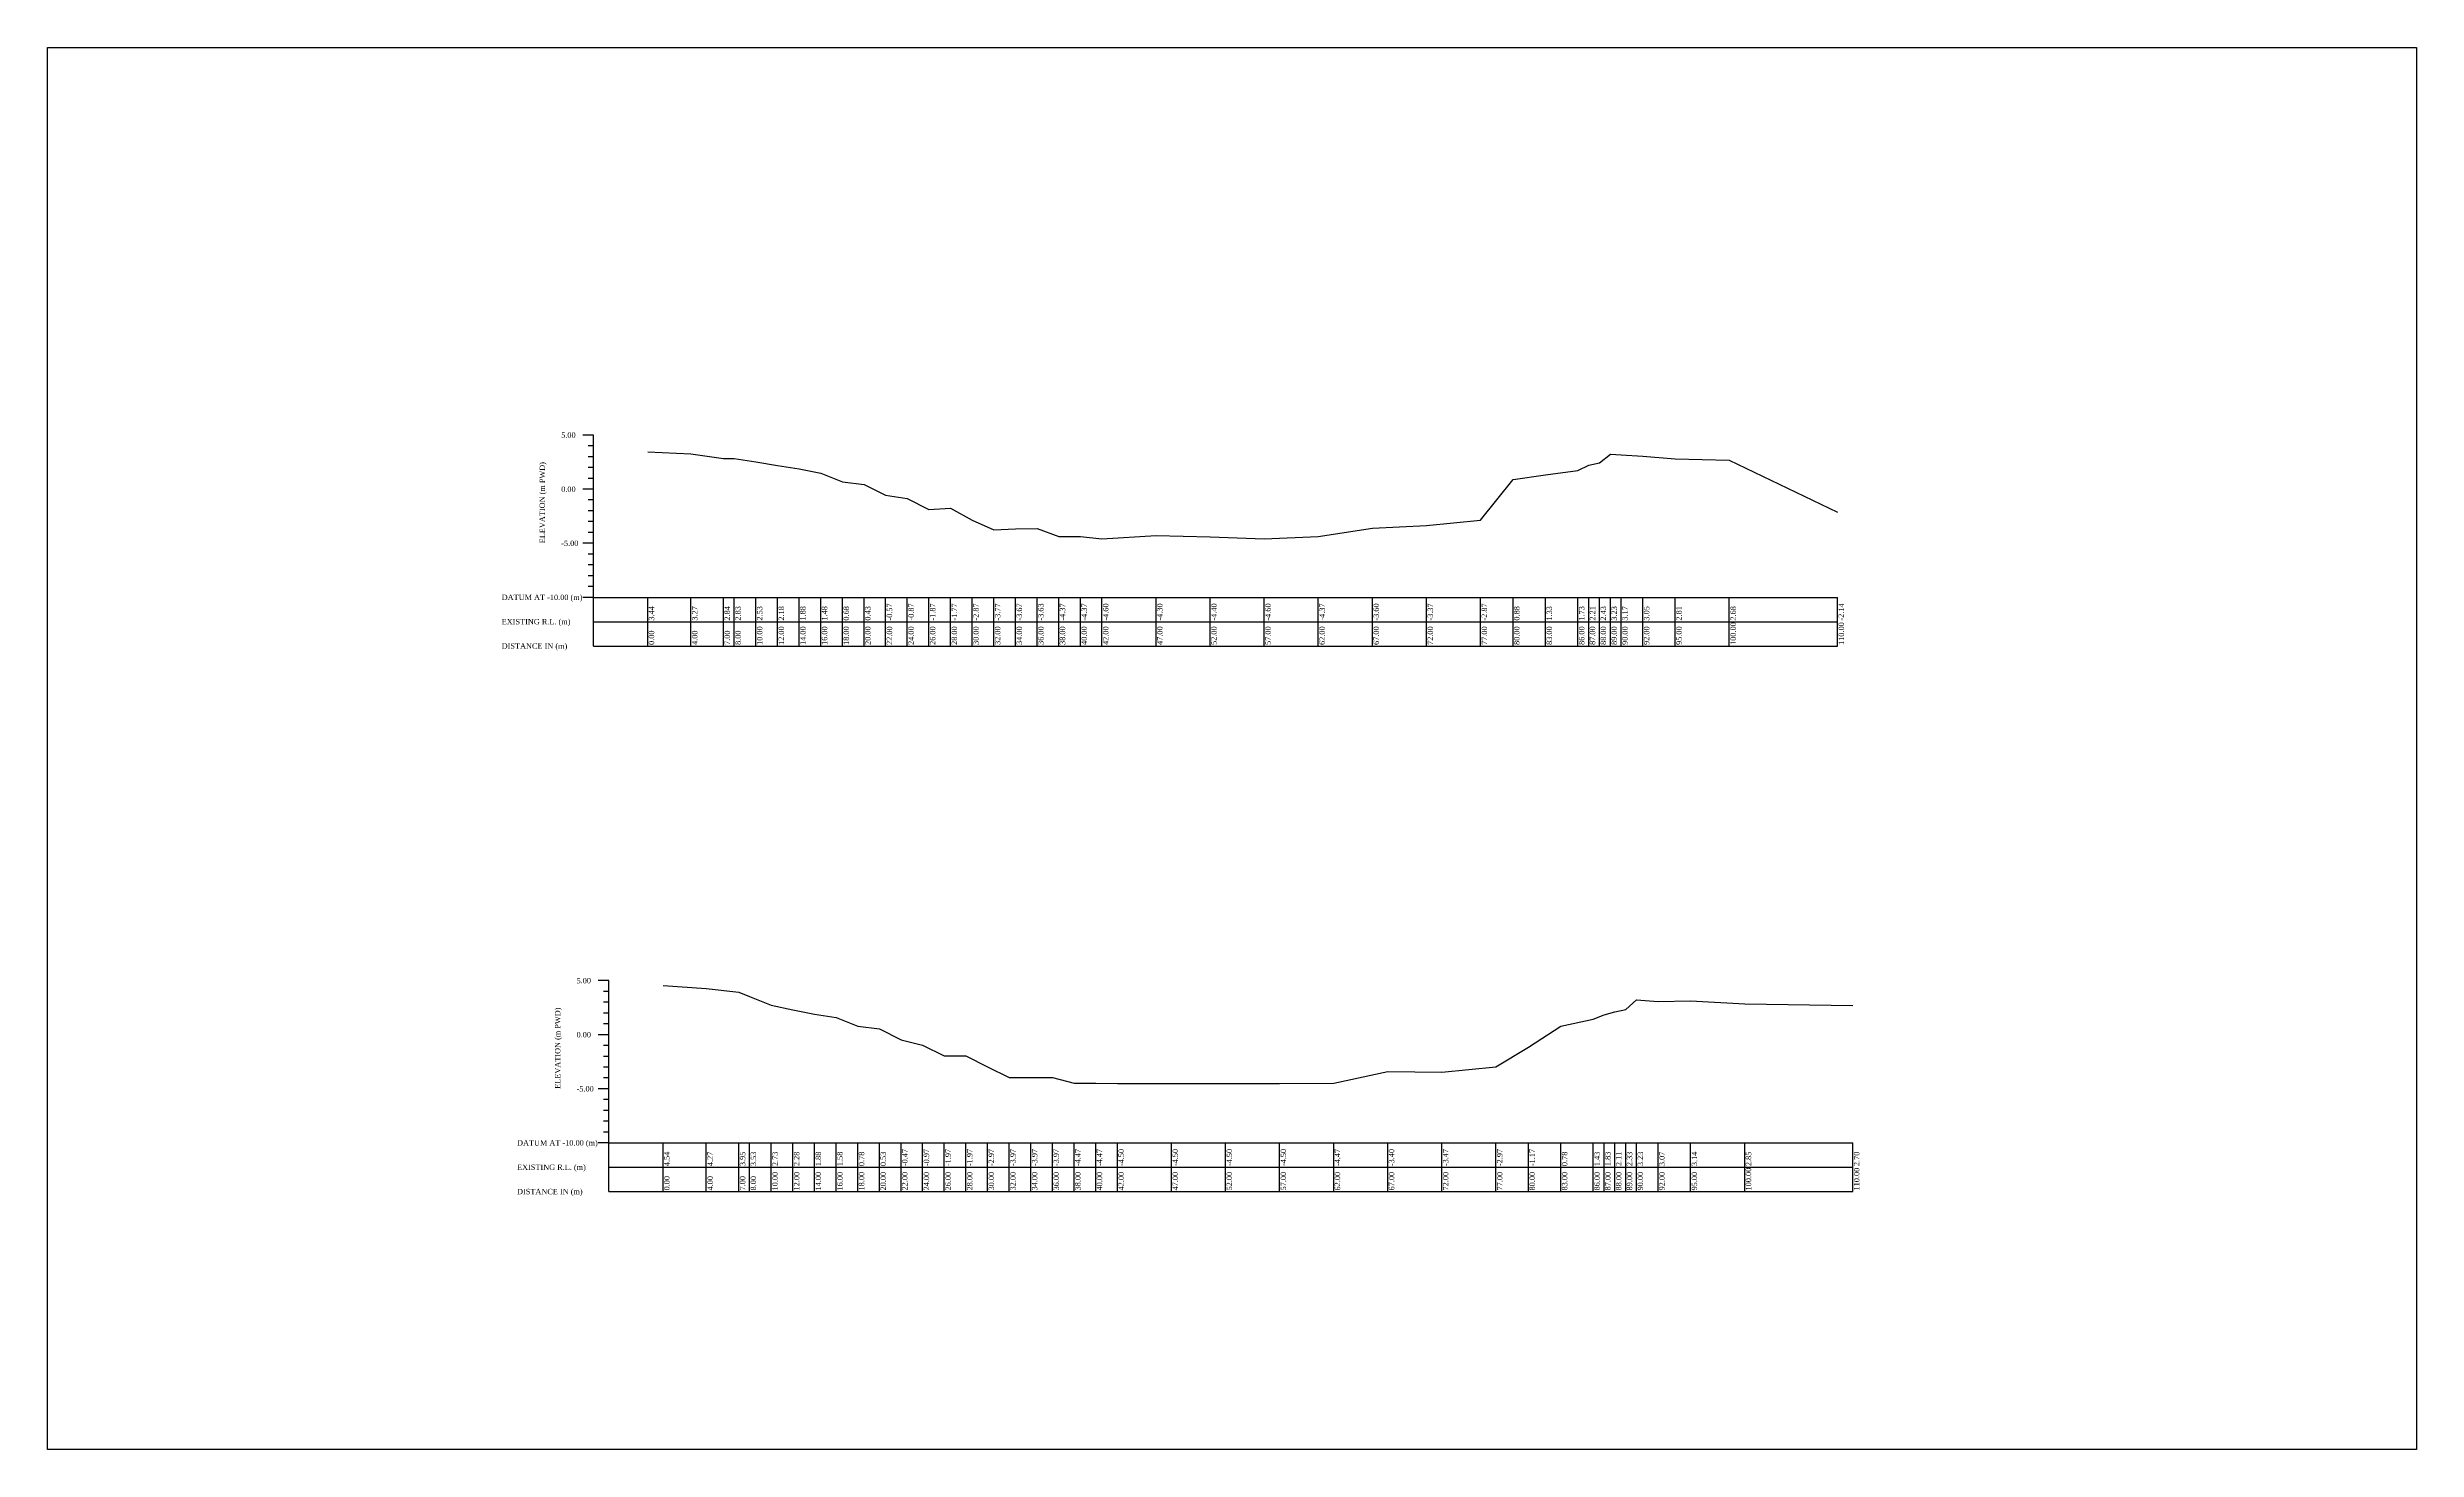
# Model space of a CAD drawing. Header units: metres. Extents: x -148477 to 168932, y -55673 to -2736.
# Drawn here: x -27607.6 to -27388.6, y -6439.8 to -6310.2 of the extents above; entities that cross this region are included whole.
import ezdxf

# ---------------------------------------------------------------- set-up
doc = ezdxf.new("R2010")
doc.units = ezdxf.units.M
doc.styles.add('liza', font='times.ttf', dxfattribs={"height": 2})

msp = doc.modelspace()

# ---------------------------------------------------------------- linework, layer by layer
at = {"color": 0, "linetype": 'Continuous', "lineweight": -3, "ltscale": 0.5}
for p, q in [((-27557.1303, -6346.0097), (-27558.1303, -6346.0097)), ((-27557.1303, -6347.0097), (-27557.6303, -6347.0097)), ((-27557.1303, -6365.5097), (-27557.1303, -6346.0097)), ((-27552.1303, -6347.5677), (-27548.1303, -6347.7417)), ((-27548.1303, -6347.7417), (-27545.1303, -6348.1647)), ((-27464.1303, -6348.5757), (-27463.1303, -6347.7757)), ((-27463.1303, -6347.7757), (-27462.1303, -6347.8437)), ((-27462.1303, -6347.8437), (-27460.1303, -6347.9647)), ((-27557.1303, -6348.0097), (-27557.6303, -6348.0097)), ((-27557.1303, -6349.0097), (-27557.6303, -6349.0097)), ((-27557.1303, -6350.0097), (-27557.6303, -6350.0097)), ((-27545.1303, -6348.1647), (-27544.1303, -6348.1757)), ((-27544.1303, -6348.1757), (-27542.1303, -6348.4757)), ((-27542.1303, -6348.4757), (-27540.1303, -6348.8257)), ((-27540.1303, -6348.8257), (-27538.1303, -6349.1257)), ((-27538.1303, -6349.1257), (-27536.1303, -6349.5257)), ((-27536.1303, -6349.5257), (-27534.1303, -6350.3257)), ((-27472.1303, -6350.1257), (-27469.1303, -6349.6757)), ((-27469.1303, -6349.6757), (-27466.1303, -6349.2757)), ((-27466.1303, -6349.2757), (-27465.1303, -6348.7957)), ((-27465.1303, -6348.7957), (-27464.1303, -6348.5757)), ((-27460.1303, -6347.9647), (-27457.1303, -6348.1977)), ((-27457.1303, -6348.1977), (-27452.1303, -6348.3247)), ((-27452.1303, -6348.3247), (-27442.1303, -6353.1467)), ((-27557.1303, -6351.0097), (-27558.1303, -6351.0097)), ((-27557.1303, -6352.0097), (-27557.6303, -6352.0097)), ((-27534.1303, -6350.3257), (-27532.1303, -6350.5757)), ((-27532.1303, -6350.5757), (-27530.1303, -6351.5757)), ((-27530.1303, -6351.5757), (-27528.1303, -6351.8757)), ((-27528.1303, -6351.8757), (-27526.1303, -6352.8757)), ((-27475.1303, -6353.8757), (-27472.1303, -6350.1257)), ((-27557.1303, -6353.0097), (-27557.6303, -6353.0097)), ((-27557.1303, -6354.0097), (-27557.6303, -6354.0097)), ((-27526.1303, -6352.8757), (-27524.1303, -6352.7757)), ((-27524.1303, -6352.7757), (-27522.1303, -6353.8757)), ((-27522.1303, -6353.8757), (-27520.1303, -6354.7757)), ((-27485.1303, -6354.6057), (-27480.1303, -6354.3757)), ((-27480.1303, -6354.3757), (-27475.1303, -6353.8757)), ((-27557.1303, -6356.0097), (-27558.1303, -6356.0097)), ((-27557.1303, -6355.0097), (-27557.6303, -6355.0097)), ((-27520.1303, -6354.7757), (-27518.1303, -6354.6757)), ((-27518.1303, -6354.6757), (-27516.1303, -6354.6357)), ((-27516.1303, -6354.6357), (-27514.1303, -6355.3757)), ((-27514.1303, -6355.3757), (-27512.1303, -6355.3757)), ((-27512.1303, -6355.3757), (-27510.1303, -6355.6057)), ((-27510.1303, -6355.6057), (-27505.1303, -6355.3057)), ((-27505.1303, -6355.3057), (-27500.1303, -6355.4057)), ((-27500.1303, -6355.4057), (-27495.1303, -6355.6057)), ((-27495.1303, -6355.6057), (-27490.1303, -6355.3757)), ((-27490.1303, -6355.3757), (-27485.1303, -6354.6057)), ((-27557.1303, -6357.0097), (-27557.6303, -6357.0097)), ((-27557.1303, -6358.0097), (-27557.6303, -6358.0097)), ((-27557.1303, -6361.0097), (-27558.1303, -6361.0097)), ((-27557.1303, -6359.0097), (-27557.6303, -6359.0097)), ((-27557.1303, -6360.0097), (-27557.6303, -6360.0097)), ((-27557.1303, -6361.0097), (-27442.1303, -6361.0097)), ((-27552.1303, -6365.5097), (-27552.1303, -6361.0097)), ((-27548.1303, -6365.5097), (-27548.1303, -6361.0097)), ((-27545.1303, -6365.5097), (-27545.1303, -6361.0097)), ((-27544.1303, -6365.5097), (-27544.1303, -6361.0097)), ((-27542.1303, -6365.5097), (-27542.1303, -6361.0097)), ((-27540.1303, -6365.5097), (-27540.1303, -6361.0097)), ((-27538.1303, -6365.5097), (-27538.1303, -6361.0097)), ((-27536.1303, -6365.5097), (-27536.1303, -6361.0097)), ((-27534.1303, -6365.5097), (-27534.1303, -6361.0097)), ((-27532.1303, -6365.5097), (-27532.1303, -6361.0097)), ((-27530.1303, -6365.5097), (-27530.1303, -6361.0097)), ((-27528.1303, -6365.5097), (-27528.1303, -6361.0097)), ((-27526.1303, -6365.5097), (-27526.1303, -6361.0097)), ((-27524.1303, -6365.5097), (-27524.1303, -6361.0097)), ((-27522.1303, -6365.5097), (-27522.1303, -6361.0097)), ((-27520.1303, -6365.5097), (-27520.1303, -6361.0097)), ((-27518.1303, -6365.5097), (-27518.1303, -6361.0097)), ((-27516.1303, -6365.5097), (-27516.1303, -6361.0097)), ((-27514.1303, -6365.5097), (-27514.1303, -6361.0097)), ((-27512.1303, -6365.5097), (-27512.1303, -6361.0097)), ((-27510.1303, -6365.5097), (-27510.1303, -6361.0097)), ((-27505.1303, -6365.5097), (-27505.1303, -6361.0097)), ((-27500.1303, -6365.5097), (-27500.1303, -6361.0097)), ((-27495.1303, -6365.5097), (-27495.1303, -6361.0097)), ((-27490.1303, -6365.5097), (-27490.1303, -6361.0097)), ((-27485.1303, -6365.5097), (-27485.1303, -6361.0097)), ((-27480.1303, -6365.5097), (-27480.1303, -6361.0097)), ((-27475.1303, -6365.5097), (-27475.1303, -6361.0097)), ((-27472.1303, -6365.5097), (-27472.1303, -6361.0097)), ((-27469.1303, -6365.5097), (-27469.1303, -6361.0097)), ((-27466.1303, -6365.5097), (-27466.1303, -6361.0097)), ((-27465.1303, -6365.5097), (-27465.1303, -6361.0097)), ((-27464.1303, -6365.5097), (-27464.1303, -6361.0097)), ((-27463.1303, -6365.5097), (-27463.1303, -6361.0097)), ((-27462.1303, -6365.5097), (-27462.1303, -6361.0097)), ((-27460.1303, -6365.5097), (-27460.1303, -6361.0097)), ((-27457.1303, -6365.5097), (-27457.1303, -6361.0097)), ((-27452.1303, -6365.5097), (-27452.1303, -6361.0097)), ((-27442.1303, -6365.5097), (-27442.1303, -6361.0097)), ((-27557.1303, -6363.2597), (-27442.1303, -6363.2597)), ((-27557.1303, -6365.5097), (-27442.1303, -6365.5097)), ((-27555.7106, -6396.4417), (-27556.7106, -6396.4417)), ((-27555.7106, -6397.4417), (-27556.2106, -6397.4417)), ((-27555.7106, -6415.9417), (-27555.7106, -6396.4417)), ((-27550.7106, -6396.8997), (-27546.7106, -6397.1737)), ((-27546.7106, -6397.1737), (-27543.7106, -6397.4967)), ((-27543.7106, -6397.4967), (-27542.7106, -6397.9077)), ((-27542.7106, -6397.9077), (-27540.7106, -6398.7077)), ((-27461.7106, -6399.1077), (-27460.7106, -6398.2077)), ((-27460.7106, -6398.2077), (-27458.7106, -6398.3757)), ((-27555.7106, -6398.4417), (-27556.2106, -6398.4417)), ((-27555.7106, -6399.4417), (-27556.2106, -6399.4417)), ((-27555.7106, -6400.4417), (-27556.2106, -6400.4417)), ((-27540.7106, -6398.7077), (-27538.7106, -6399.1577)), ((-27538.7106, -6399.1577), (-27536.7106, -6399.5577)), ((-27536.7106, -6399.5577), (-27534.7106, -6399.8577)), ((-27534.7106, -6399.8577), (-27532.7106, -6400.6577)), ((-27467.7106, -6400.6577), (-27464.7106, -6400.0077)), ((-27464.7106, -6400.0077), (-27463.7106, -6399.6077)), ((-27463.7106, -6399.6077), (-27462.7106, -6399.3277)), ((-27462.7106, -6399.3277), (-27461.7106, -6399.1077)), ((-27458.7106, -6398.3757), (-27455.7106, -6398.2967)), ((-27455.7106, -6398.2967), (-27450.7106, -6398.5897)), ((-27450.7106, -6398.5897), (-27440.7106, -6398.7407)), ((-27555.7106, -6401.4417), (-27556.7106, -6401.4417)), ((-27555.7106, -6402.4417), (-27556.2106, -6402.4417)), ((-27532.7106, -6400.6577), (-27530.7106, -6400.9077)), ((-27530.7106, -6400.9077), (-27528.7106, -6401.9077)), ((-27528.7106, -6401.9077), (-27526.7106, -6402.4077)), ((-27526.7106, -6402.4077), (-27524.7106, -6403.4077)), ((-27473.7106, -6404.4077), (-27470.7106, -6402.6077)), ((-27470.7106, -6402.6077), (-27467.7106, -6400.6577)), ((-27555.7106, -6403.4417), (-27556.2106, -6403.4417)), ((-27555.7106, -6404.4417), (-27556.2106, -6404.4417)), ((-27524.7106, -6403.4077), (-27522.7106, -6403.4077)), ((-27522.7106, -6403.4077), (-27520.7106, -6404.4077)), ((-27520.7106, -6404.4077), (-27518.7106, -6405.4077)), ((-27488.7106, -6405.9077), (-27483.7106, -6404.8377)), ((-27483.7106, -6404.8377), (-27478.7106, -6404.9077)), ((-27478.7106, -6404.9077), (-27473.7106, -6404.4077)), ((-27555.7106, -6406.4417), (-27556.7106, -6406.4417)), ((-27555.7106, -6405.4417), (-27556.2106, -6405.4417)), ((-27518.7106, -6405.4077), (-27516.7106, -6405.4077)), ((-27516.7106, -6405.4077), (-27514.7106, -6405.4077)), ((-27514.7106, -6405.4077), (-27512.7106, -6405.9077)), ((-27512.7106, -6405.9077), (-27510.7106, -6405.9077)), ((-27510.7106, -6405.9077), (-27508.7106, -6405.9377)), ((-27508.7106, -6405.9377), (-27503.7106, -6405.9377)), ((-27503.7106, -6405.9377), (-27498.7106, -6405.9377)), ((-27498.7106, -6405.9377), (-27493.7106, -6405.9377)), ((-27493.7106, -6405.9377), (-27488.7106, -6405.9077)), ((-27555.7106, -6407.4417), (-27556.2106, -6407.4417)), ((-27555.7106, -6408.4417), (-27556.2106, -6408.4417)), ((-27555.7106, -6409.4417), (-27556.2106, -6409.4417)), ((-27555.7106, -6410.4417), (-27556.2106, -6410.4417)), ((-27555.7106, -6411.4417), (-27556.7106, -6411.4417)), ((-27555.7106, -6411.4417), (-27440.7106, -6411.4417)), ((-27550.7106, -6415.9417), (-27550.7106, -6411.4417)), ((-27546.7106, -6415.9417), (-27546.7106, -6411.4417)), ((-27543.7106, -6415.9417), (-27543.7106, -6411.4417)), ((-27542.7106, -6415.9417), (-27542.7106, -6411.4417)), ((-27540.7106, -6415.9417), (-27540.7106, -6411.4417)), ((-27538.7106, -6415.9417), (-27538.7106, -6411.4417)), ((-27536.7106, -6415.9417), (-27536.7106, -6411.4417)), ((-27534.7106, -6415.9417), (-27534.7106, -6411.4417)), ((-27532.7106, -6415.9417), (-27532.7106, -6411.4417)), ((-27530.7106, -6415.9417), (-27530.7106, -6411.4417)), ((-27528.7106, -6415.9417), (-27528.7106, -6411.4417)), ((-27526.7106, -6415.9417), (-27526.7106, -6411.4417)), ((-27524.7106, -6415.9417), (-27524.7106, -6411.4417)), ((-27522.7106, -6415.9417), (-27522.7106, -6411.4417)), ((-27520.7106, -6415.9417), (-27520.7106, -6411.4417)), ((-27518.7106, -6415.9417), (-27518.7106, -6411.4417)), ((-27516.7106, -6415.9417), (-27516.7106, -6411.4417)), ((-27514.7106, -6415.9417), (-27514.7106, -6411.4417)), ((-27512.7106, -6415.9417), (-27512.7106, -6411.4417)), ((-27510.7106, -6415.9417), (-27510.7106, -6411.4417)), ((-27508.7106, -6415.9417), (-27508.7106, -6411.4417)), ((-27503.7106, -6415.9417), (-27503.7106, -6411.4417)), ((-27498.7106, -6415.9417), (-27498.7106, -6411.4417)), ((-27493.7106, -6415.9417), (-27493.7106, -6411.4417)), ((-27488.7106, -6415.9417), (-27488.7106, -6411.4417)), ((-27483.7106, -6415.9417), (-27483.7106, -6411.4417)), ((-27478.7106, -6415.9417), (-27478.7106, -6411.4417)), ((-27473.7106, -6415.9417), (-27473.7106, -6411.4417)), ((-27470.7106, -6415.9417), (-27470.7106, -6411.4417)), ((-27467.7106, -6415.9417), (-27467.7106, -6411.4417)), ((-27464.7106, -6415.9417), (-27464.7106, -6411.4417)), ((-27463.7106, -6415.9417), (-27463.7106, -6411.4417)), ((-27462.7106, -6415.9417), (-27462.7106, -6411.4417)), ((-27461.7106, -6415.9417), (-27461.7106, -6411.4417)), ((-27460.7106, -6415.9417), (-27460.7106, -6411.4417)), ((-27458.7106, -6415.9417), (-27458.7106, -6411.4417)), ((-27455.7106, -6415.9417), (-27455.7106, -6411.4417)), ((-27450.7106, -6415.9417), (-27450.7106, -6411.4417)), ((-27440.7106, -6415.9417), (-27440.7106, -6411.4417)), ((-27555.7106, -6413.6917), (-27440.7106, -6413.6917)), ((-27555.7106, -6415.9417), (-27440.7106, -6415.9417))]:
    msp.add_line(p, q, dxfattribs=at)
msp.add_lwpolyline([(-27607.6323, -6310.1692), (-27388.588, -6310.1692), (-27388.588, -6439.7981), (-27607.6323, -6439.7981)], close=True, dxfattribs=at)

# ---------------------------------------------------------------- texts
at = {"color": 0, "linetype": 'Continuous', "lineweight": -3, "ltscale": 0.5, "char_height": 0.5, "attachment_point": 1, "style": 'liza'}
for s, insert, width in [('5.00', (-27560.1303, -6345.7597), 2), ('0.00', (-27560.1303, -6350.7597), 2), ('-5.00', (-27560.1303, -6355.7597), 2), ('DATUM AT -10.00 (m)', (-27565.6303, -6360.7597), 7.5), ('EXISTING R.L. (m)', (-27565.6303, -6363.0097), 7.5), ('DISTANCE IN (m)', (-27565.6303, -6365.2597), 7.5), ('5.00', (-27558.7106, -6396.1917), 2), ('0.00', (-27558.7106, -6401.1917), 2), ('-5.00', (-27558.7106, -6406.1917), 2), ('DATUM AT -10.00 (m)', (-27564.2106, -6411.1917), 7.5), ('EXISTING R.L. (m)', (-27564.2106, -6413.4417), 7.5), ('DISTANCE IN (m)', (-27564.2106, -6415.6917), 7.5)]:
    msp.add_mtext(s, dxfattribs=dict(at, insert=insert, width=width))
at = {"color": 0, "linetype": 'Continuous', "lineweight": -3, "ltscale": 0.5, "char_height": 0.5, "attachment_point": 1, "rotation": 90, "style": 'liza'}
for s, insert, width in [('ELEVATION (m PWD)', (-27562.1303, -6356.0097), 10), ('3.44', (-27552.0303, -6363.1597), 2.15), ('3.27', (-27548.0303, -6363.1597), 2.15), ('2.84', (-27545.0303, -6363.1597), 2.15), ('2.83', (-27544.0303, -6363.1597), 2.15), ('2.53', (-27542.0303, -6363.1597), 2.15), ('2.18', (-27540.0303, -6363.1597), 2.15), ('1.88', (-27538.0303, -6363.1597), 2.15), ('1.48', (-27536.0303, -6363.1597), 2.15), ('0.68', (-27534.0303, -6363.1597), 2.15), ('0.43', (-27532.0303, -6363.1597), 2.15), ('-0.57', (-27530.0303, -6363.1597), 2.15), ('-0.87', (-27528.0303, -6363.1597), 2.15), ('-1.87', (-27526.0303, -6363.1597), 2.15), ('-1.77', (-27524.0303, -6363.1597), 2.15), ('-2.87', (-27522.0303, -6363.1597), 2.15), ('-3.77', (-27520.0303, -6363.1597), 2.15), ('-3.67', (-27518.0303, -6363.1597), 2.15), ('-3.63', (-27516.0303, -6363.1597), 2.15), ('-4.37', (-27514.0303, -6363.1597), 2.15), ('-4.37', (-27512.0303, -6363.1597), 2.15), ('-4.60', (-27510.0303, -6363.1597), 2.15), ('-4.30', (-27505.0303, -6363.1597), 2.15), ('-4.40', (-27500.0303, -6363.1597), 2.15), ('-4.60', (-27495.0303, -6363.1597), 2.15), ('-4.37', (-27490.0303, -6363.1597), 2.15), ('-3.60', (-27485.0303, -6363.1597), 2.15), ('-3.37', (-27480.0303, -6363.1597), 2.15), ('-2.87', (-27475.0303, -6363.1597), 2.15), ('0.88', (-27472.0303, -6363.1597), 2.15), ('1.33', (-27469.0303, -6363.1597), 2.15), ('1.73', (-27466.0303, -6363.1597), 2.15), ('2.21', (-27465.0303, -6363.1597), 2.15), ('2.43', (-27464.0303, -6363.1597), 2.15), ('3.23', (-27463.0303, -6363.1597), 2.15), ('3.17', (-27462.0303, -6363.1597), 2.15), ('3.05', (-27460.0303, -6363.1597), 2.15), ('2.81', (-27457.0303, -6363.1597), 2.15), ('2.68', (-27452.0303, -6363.1597), 2.15), ('-2.14', (-27442.0303, -6363.1597), 2.15), ('0.00', (-27552.0303, -6365.4097), 2.15), ('4.00', (-27548.0303, -6365.4097), 2.15), ('7.00', (-27545.0303, -6365.4097), 2.15), ('8.00', (-27544.0303, -6365.4097), 2.15), ('10.00', (-27542.0303, -6365.4097), 2.15), ('12.00', (-27540.0303, -6365.4097), 2.15), ('14.00', (-27538.0303, -6365.4097), 2.15), ('16.00', (-27536.0303, -6365.4097), 2.15), ('18.00', (-27534.0303, -6365.4097), 2.15), ('20.00', (-27532.0303, -6365.4097), 2.15), ('22.00', (-27530.0303, -6365.4097), 2.15), ('24.00', (-27528.0303, -6365.4097), 2.15), ('26.00', (-27526.0303, -6365.4097), 2.15), ('28.00', (-27524.0303, -6365.4097), 2.15), ('30.00', (-27522.0303, -6365.4097), 2.15), ('32.00', (-27520.0303, -6365.4097), 2.15), ('34.00', (-27518.0303, -6365.4097), 2.15), ('36.00', (-27516.0303, -6365.4097), 2.15), ('38.00', (-27514.0303, -6365.4097), 2.15), ('40.00', (-27512.0303, -6365.4097), 2.15), ('42.00', (-27510.0303, -6365.4097), 2.15), ('47.00', (-27505.0303, -6365.4097), 2.15), ('52.00', (-27500.0303, -6365.4097), 2.15), ('57.00', (-27495.0303, -6365.4097), 2.15), ('62.00', (-27490.0303, -6365.4097), 2.15), ('67.00', (-27485.0303, -6365.4097), 2.15), ('72.00', (-27480.0303, -6365.4097), 2.15), ('77.00', (-27475.0303, -6365.4097), 2.15), ('80.00', (-27472.0303, -6365.4097), 2.15), ('83.00', (-27469.0303, -6365.4097), 2.15), ('86.00', (-27466.0303, -6365.4097), 2.15), ('87.00', (-27465.0303, -6365.4097), 2.15), ('88.00', (-27464.0303, -6365.4097), 2.15), ('89.00', (-27463.0303, -6365.4097), 2.15), ('90.00', (-27462.0303, -6365.4097), 2.15), ('92.00', (-27460.0303, -6365.4097), 2.15), ('95.00', (-27457.0303, -6365.4097), 2.15), ('100.00', (-27452.0303, -6365.4097), 2.15), ('110.00', (-27442.0303, -6365.4097), 2.15), ('ELEVATION (m PWD)', (-27560.7106, -6406.4417), 10), ('4.54', (-27550.6106, -6413.5917), 2.15), ('4.27', (-27546.6106, -6413.5917), 2.15), ('3.95', (-27543.6106, -6413.5917), 2.15), ('3.53', (-27542.6106, -6413.5917), 2.15), ('2.73', (-27540.6106, -6413.5917), 2.15), ('2.28', (-27538.6106, -6413.5917), 2.15), ('1.88', (-27536.6106, -6413.5917), 2.15), ('1.58', (-27534.6106, -6413.5917), 2.15), ('0.78', (-27532.6106, -6413.5917), 2.15), ('0.53', (-27530.6106, -6413.5917), 2.15), ('-0.47', (-27528.6106, -6413.5917), 2.15), ('-0.97', (-27526.6106, -6413.5917), 2.15), ('-1.97', (-27524.6106, -6413.5917), 2.15), ('-1.97', (-27522.6106, -6413.5917), 2.15), ('-2.97', (-27520.6106, -6413.5917), 2.15), ('-3.97', (-27518.6106, -6413.5917), 2.15), ('-3.97', (-27516.6106, -6413.5917), 2.15), ('-3.97', (-27514.6106, -6413.5917), 2.15), ('-4.47', (-27512.6106, -6413.5917), 2.15), ('-4.47', (-27510.6106, -6413.5917), 2.15), ('-4.50', (-27508.6106, -6413.5917), 2.15), ('-4.50', (-27503.6106, -6413.5917), 2.15), ('-4.50', (-27498.6106, -6413.5917), 2.15), ('-4.50', (-27493.6106, -6413.5917), 2.15), ('-4.47', (-27488.6106, -6413.5917), 2.15), ('-3.40', (-27483.6106, -6413.5917), 2.15), ('-3.47', (-27478.6106, -6413.5917), 2.15), ('-2.97', (-27473.6106, -6413.5917), 2.15), ('-1.17', (-27470.6106, -6413.5917), 2.15), ('0.78', (-27467.6106, -6413.5917), 2.15), ('1.43', (-27464.6106, -6413.5917), 2.15), ('1.83', (-27463.6106, -6413.5917), 2.15), ('2.11', (-27462.6106, -6413.5917), 2.15), ('2.33', (-27461.6106, -6413.5917), 2.15), ('3.23', (-27460.6106, -6413.5917), 2.15), ('3.07', (-27458.6106, -6413.5917), 2.15), ('3.14', (-27455.6106, -6413.5917), 2.15), ('2.85', (-27450.6106, -6413.5917), 2.15), ('2.70', (-27440.6106, -6413.5917), 2.15), ('0.00', (-27550.6106, -6415.8417), 2.15), ('4.00', (-27546.6106, -6415.8417), 2.15), ('7.00', (-27543.6106, -6415.8417), 2.15), ('8.00', (-27542.6106, -6415.8417), 2.15), ('10.00', (-27540.6106, -6415.8417), 2.15), ('12.00', (-27538.6106, -6415.8417), 2.15), ('14.00', (-27536.6106, -6415.8417), 2.15), ('16.00', (-27534.6106, -6415.8417), 2.15), ('18.00', (-27532.6106, -6415.8417), 2.15), ('20.00', (-27530.6106, -6415.8417), 2.15), ('22.00', (-27528.6106, -6415.8417), 2.15), ('24.00', (-27526.6106, -6415.8417), 2.15), ('26.00', (-27524.6106, -6415.8417), 2.15), ('28.00', (-27522.6106, -6415.8417), 2.15), ('30.00', (-27520.6106, -6415.8417), 2.15), ('32.00', (-27518.6106, -6415.8417), 2.15), ('34.00', (-27516.6106, -6415.8417), 2.15), ('36.00', (-27514.6106, -6415.8417), 2.15), ('38.00', (-27512.6106, -6415.8417), 2.15), ('40.00', (-27510.6106, -6415.8417), 2.15), ('42.00', (-27508.6106, -6415.8417), 2.15), ('47.00', (-27503.6106, -6415.8417), 2.15), ('52.00', (-27498.6106, -6415.8417), 2.15), ('57.00', (-27493.6106, -6415.8417), 2.15), ('62.00', (-27488.6106, -6415.8417), 2.15), ('67.00', (-27483.6106, -6415.8417), 2.15), ('72.00', (-27478.6106, -6415.8417), 2.15), ('77.00', (-27473.6106, -6415.8417), 2.15), ('80.00', (-27470.6106, -6415.8417), 2.15), ('83.00', (-27467.6106, -6415.8417), 2.15), ('86.00', (-27464.6106, -6415.8417), 2.15), ('87.00', (-27463.6106, -6415.8417), 2.15), ('88.00', (-27462.6106, -6415.8417), 2.15), ('89.00', (-27461.6106, -6415.8417), 2.15), ('90.00', (-27460.6106, -6415.8417), 2.15), ('92.00', (-27458.6106, -6415.8417), 2.15), ('95.00', (-27455.6106, -6415.8417), 2.15), ('100.00', (-27450.6106, -6415.8417), 2.15), ('110.00', (-27440.6106, -6415.8417), 2.15)]:
    msp.add_mtext(s, dxfattribs=dict(at, insert=insert, width=width))

doc.saveas('drawing.dxf')
